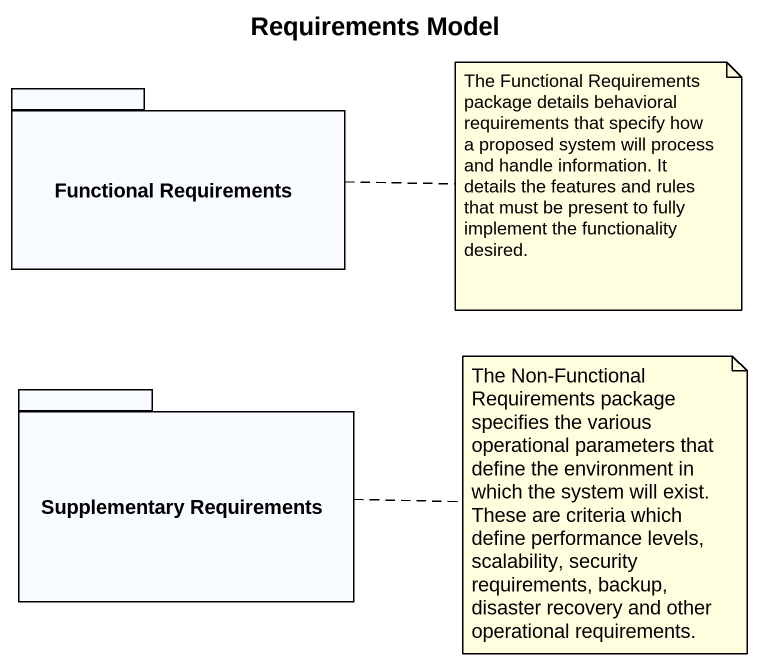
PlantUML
@startuml
title Requirements Model
package "Functional Requirements" as Functional_Requirements {
}
package "Supplementary Requirements" as Supplementary_Requirements {
}
note right of Functional_Requirements : The Functional Requirements package details behavioral requirements that specify how a proposed system will process and handle information. It details the features and rules that must be present to fully implement the functionality desired.
note right of Supplementary_Requirements : The Non-Functional Requirements package specifies the various operational parameters that define the environment in which the system will exist. These are criteria which define performance levels, scalability, security requirements, backup, disaster recovery and other operational requirements.
@enduml
